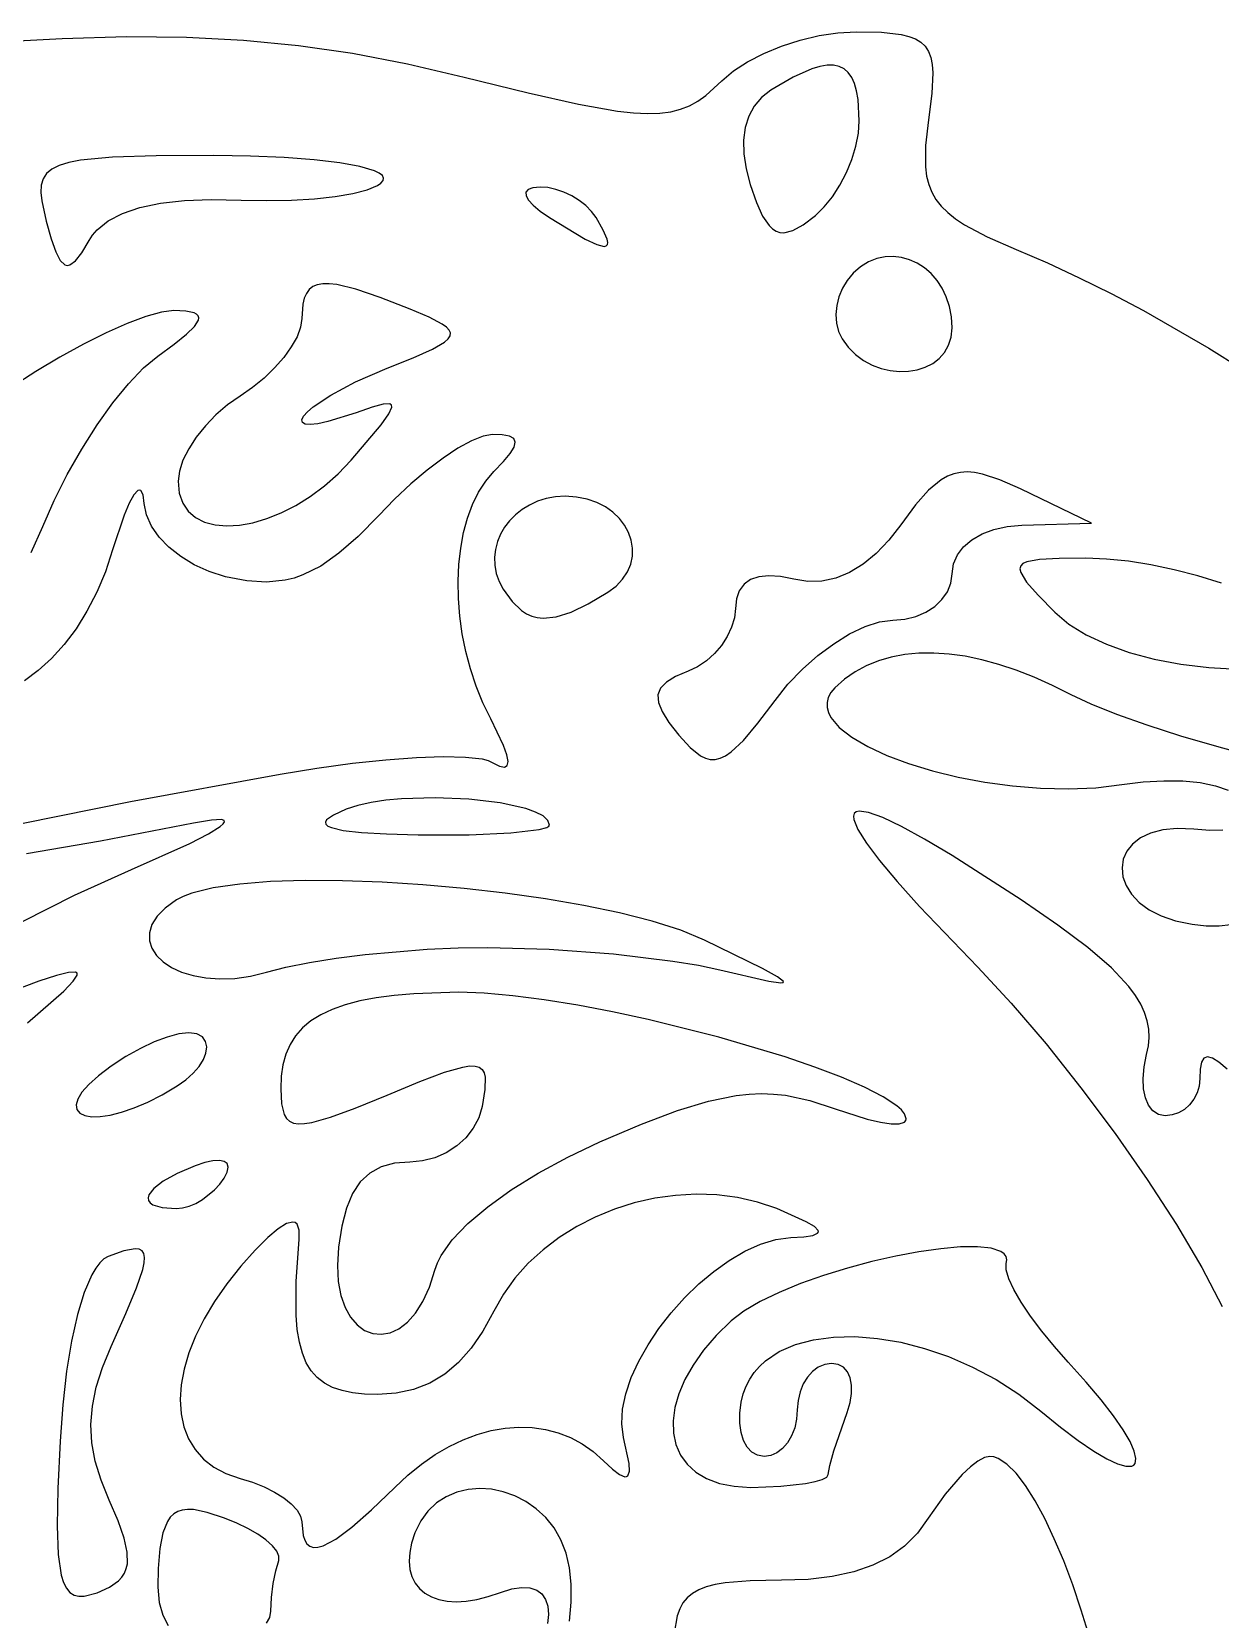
# Model space of a CAD drawing. Header units: millimetres. Extents: x -3.08 to 4.09, y 0 to 4.57.
# Drawn here: x -1.541 to -1.115, y 1.975 to 2.544 of the extents above; entities that cross this region are included whole.
import ezdxf

# ---------------------------------------------------------------- set-up
doc = ezdxf.new("R2010")
doc.units = ezdxf.units.MM

msp = doc.modelspace()

# ---------------------------------------------------------------- linework, layer by layer
at = {"flags": 128}
for points in [[(-1.555622, 2.540659), (-1.530543, 2.542075), (-1.50746, 2.542707), (-1.485935, 2.542523), (-1.465528, 2.541489), (-1.445799, 2.539574), (-1.426309, 2.536745), (-1.406619, 2.53297), (-1.386288, 2.528215), (-1.363369, 2.522552), (-1.345289, 2.518483), (-1.331252, 2.515996), (-1.3255, 2.515342), (-1.32046, 2.51508), (-1.316033, 2.515206), (-1.312119, 2.515721), (-1.308618, 2.516623), (-1.305431, 2.51791), (-1.302458, 2.519581), (-1.2996, 2.521634), (-1.29383, 2.526882), (-1.289675, 2.530408), (-1.284591, 2.533699), (-1.278776, 2.536683), (-1.272427, 2.539286), (-1.265743, 2.541437), (-1.25892, 2.543063), (-1.252156, 2.544092), (-1.24565, 2.544451), (-1.23652, 2.54425), (-1.229482, 2.543479), (-1.226683, 2.542802), (-1.22433, 2.541889), (-1.222398, 2.540708), (-1.22086, 2.539229), (-1.21969, 2.537419), (-1.218863, 2.535248), (-1.218354, 2.532685), (-1.218136, 2.529697), (-1.218471, 2.522325), (-1.219663, 2.512882), (-1.220715, 2.503651), (-1.22076, 2.496014), (-1.22034, 2.492696), (-1.219591, 2.489661), (-1.218486, 2.48687), (-1.216999, 2.484284), (-1.215103, 2.481865), (-1.212774, 2.479574), (-1.209984, 2.477372), (-1.206708, 2.475221), (-1.198593, 2.470918), (-1.188219, 2.466354), (-1.176953, 2.461496), (-1.165564, 2.456207), (-1.154066, 2.450501), (-1.142472, 2.444387), (-1.119051, 2.430989), (-1.09541, 2.416107)], [(-1.244511, 2.512479), (-1.244921, 2.520086), (-1.245448, 2.523201), (-1.246202, 2.525861), (-1.247192, 2.528069), (-1.248426, 2.529829), (-1.249915, 2.531143), (-1.251667, 2.532015), (-1.253691, 2.532448), (-1.255997, 2.532444), (-1.258594, 2.532008), (-1.261491, 2.531141), (-1.268221, 2.52813), (-1.276261, 2.523437), (-1.279539, 2.520873), (-1.28216, 2.517767), (-1.284116, 2.514154), (-1.2854, 2.510067), (-1.286004, 2.505543), (-1.285921, 2.500615), (-1.285143, 2.495318), (-1.283663, 2.489687), (-1.281408, 2.483217), (-1.279182, 2.478302), (-1.276876, 2.474891), (-1.275657, 2.473732), (-1.274377, 2.47293), (-1.273021, 2.472478), (-1.271576, 2.472368), (-1.268361, 2.473152), (-1.264621, 2.47523), (-1.260247, 2.478548), (-1.257086, 2.481601), (-1.254138, 2.485272), (-1.251465, 2.489421), (-1.249134, 2.493909), (-1.247208, 2.498599), (-1.245753, 2.503349), (-1.244832, 2.508022), (-1.244511, 2.512479)], [(-1.466302, 2.484076), (-1.457074, 2.483868), (-1.448247, 2.484025), (-1.44003, 2.48452), (-1.432632, 2.485324), (-1.426261, 2.486409), (-1.421127, 2.487746), (-1.417436, 2.489307), (-1.416198, 2.490162), (-1.4154, 2.491062), (-1.41518, 2.491973), (-1.415641, 2.492858), (-1.416752, 2.493713), (-1.418482, 2.494534), (-1.423672, 2.496053), (-1.430962, 2.497378), (-1.440104, 2.498473), (-1.450849, 2.4993), (-1.462947, 2.499824), (-1.47615, 2.500007), (-1.49677, 2.499898), (-1.512511, 2.499425), (-1.52394, 2.498365), (-1.528215, 2.497545), (-1.531625, 2.496496), (-1.534241, 2.49519), (-1.536135, 2.493598), (-1.537376, 2.491693), (-1.538036, 2.489448), (-1.538187, 2.486834), (-1.537898, 2.483825), (-1.536288, 2.476507), (-1.534504, 2.470178), (-1.532839, 2.46548), (-1.531214, 2.462376), (-1.529549, 2.460831), (-1.528677, 2.460632), (-1.527766, 2.460809), (-1.525785, 2.462274), (-1.523527, 2.46519), (-1.520913, 2.469521), (-1.51962, 2.471509), (-1.518043, 2.473354), (-1.514037, 2.476613), (-1.508898, 2.479298), (-1.502629, 2.481408), (-1.495232, 2.482941), (-1.48671, 2.483897), (-1.477066, 2.484276), (-1.466302, 2.484076)], [(-1.338955, 2.477784), (-1.340605, 2.480013), (-1.342668, 2.482084), (-1.34506, 2.483954), (-1.347698, 2.485578), (-1.350501, 2.486911), (-1.353385, 2.487907), (-1.356268, 2.488524), (-1.359066, 2.488715), (-1.36161, 2.488483), (-1.363288, 2.487876), (-1.364108, 2.48692), (-1.364078, 2.48564), (-1.363207, 2.484062), (-1.361502, 2.482209), (-1.358971, 2.480108), (-1.355622, 2.477784), (-1.342814, 2.470019), (-1.338722, 2.468077), (-1.336091, 2.46743), (-1.335303, 2.467592), (-1.334858, 2.468077), (-1.334748, 2.468886), (-1.334966, 2.470019), (-1.336351, 2.473254), (-1.338955, 2.477784)], [(-1.211177, 2.438229), (-1.211423, 2.442184), (-1.21213, 2.445885), (-1.213258, 2.449306), (-1.214762, 2.452425), (-1.216601, 2.455219), (-1.218732, 2.457663), (-1.221113, 2.459736), (-1.2237, 2.461413), (-1.226451, 2.462671), (-1.229324, 2.463487), (-1.232277, 2.463837), (-1.235265, 2.463698), (-1.238248, 2.463046), (-1.241182, 2.461859), (-1.244024, 2.460113), (-1.246733, 2.457784), (-1.248873, 2.455246), (-1.250574, 2.452402), (-1.251819, 2.449349), (-1.252594, 2.446182), (-1.252882, 2.442998), (-1.252666, 2.439892), (-1.251932, 2.43696), (-1.250663, 2.434298), (-1.248426, 2.431233), (-1.24584, 2.42864), (-1.242976, 2.426514), (-1.2399, 2.424848), (-1.23668, 2.423635), (-1.233385, 2.422867), (-1.230081, 2.422539), (-1.226837, 2.422644), (-1.223721, 2.423174), (-1.2208, 2.424123), (-1.218142, 2.425483), (-1.215816, 2.427249), (-1.213888, 2.429414), (-1.212427, 2.43197), (-1.211501, 2.43491), (-1.211177, 2.438229)], [(-1.426788, 2.390771), (-1.416049, 2.403454), (-1.413291, 2.407344), (-1.412255, 2.409783), (-1.41238, 2.410501), (-1.412929, 2.410908), (-1.415298, 2.410858), (-1.419348, 2.409771), (-1.425066, 2.407784), (-1.435158, 2.404577), (-1.438789, 2.403796), (-1.441514, 2.403508), (-1.443361, 2.403674), (-1.444361, 2.404251), (-1.44454, 2.405201), (-1.443927, 2.406481), (-1.442552, 2.40805), (-1.440442, 2.409869), (-1.434133, 2.414091), (-1.425228, 2.41882), (-1.413955, 2.423729), (-1.40456, 2.42752), (-1.397708, 2.430587), (-1.39332, 2.433128), (-1.392027, 2.434263), (-1.39132, 2.435342), (-1.39119, 2.436388), (-1.391628, 2.437426), (-1.392623, 2.438481), (-1.394166, 2.439578), (-1.398857, 2.441998), (-1.405622, 2.444882), (-1.416448, 2.449139), (-1.425151, 2.452097), (-1.43194, 2.453739), (-1.434682, 2.45406), (-1.437025, 2.454045), (-1.438993, 2.453692), (-1.440614, 2.452998), (-1.441914, 2.451962), (-1.442919, 2.450581), (-1.443654, 2.448853), (-1.444148, 2.446775), (-1.444511, 2.441562), (-1.444964, 2.438469), (-1.446264, 2.435035), (-1.448319, 2.431375), (-1.451038, 2.427604), (-1.454331, 2.423835), (-1.458104, 2.420183), (-1.462269, 2.416763), (-1.466733, 2.413687), (-1.471197, 2.410564), (-1.475361, 2.406995), (-1.479135, 2.403106), (-1.482427, 2.399022), (-1.485147, 2.394869), (-1.487202, 2.390771), (-1.488502, 2.386854), (-1.488955, 2.383243), (-1.488523, 2.378964), (-1.487277, 2.375361), (-1.485294, 2.372426), (-1.482648, 2.370147), (-1.479415, 2.368518), (-1.475672, 2.367528), (-1.471493, 2.367168), (-1.466955, 2.367429), (-1.462133, 2.368301), (-1.457103, 2.369777), (-1.45194, 2.371845), (-1.446721, 2.374499), (-1.44152, 2.377727), (-1.436414, 2.381521), (-1.431478, 2.385872), (-1.426788, 2.390771)], [(-1.541621, 2.357665), (-1.537538, 2.366965), (-1.533465, 2.376288), (-1.528743, 2.385631), (-1.523542, 2.394743), (-1.518032, 2.403375), (-1.51238, 2.411274), (-1.506757, 2.418192), (-1.501332, 2.423876), (-1.496275, 2.428076), (-1.490351, 2.432369), (-1.485954, 2.435908), (-1.483062, 2.43875), (-1.481657, 2.440951), (-1.481505, 2.441828), (-1.481717, 2.442566), (-1.482291, 2.443171), (-1.483224, 2.44365), (-1.486157, 2.44426), (-1.490497, 2.444451), (-1.494853, 2.44389), (-1.500513, 2.442284), (-1.507238, 2.439745), (-1.514792, 2.436385), (-1.522935, 2.432319), (-1.53143, 2.427658), (-1.540039, 2.422516), (-1.548525, 2.417007)], [(-1.452316, 2.278146), (-1.439137, 2.280287), (-1.426381, 2.282), (-1.41436, 2.283268), (-1.403386, 2.284074), (-1.393771, 2.284401), (-1.385828, 2.28423), (-1.379869, 2.283544), (-1.37773, 2.283003), (-1.376205, 2.282326), (-1.373666, 2.280995), (-1.371872, 2.280605), (-1.370822, 2.281154), (-1.370518, 2.28264), (-1.370958, 2.285062), (-1.372143, 2.288418), (-1.376747, 2.297923), (-1.379565, 2.303688), (-1.381996, 2.309678), (-1.384038, 2.315841), (-1.385694, 2.322121), (-1.386963, 2.328462), (-1.387847, 2.334812), (-1.388346, 2.341114), (-1.38846, 2.347314), (-1.388191, 2.353357), (-1.387539, 2.359189), (-1.386505, 2.364755), (-1.385089, 2.369999), (-1.383292, 2.374868), (-1.381114, 2.379307), (-1.378558, 2.38326), (-1.375622, 2.386673), (-1.372228, 2.390221), (-1.369818, 2.393128), (-1.368394, 2.395445), (-1.36796, 2.397225), (-1.368518, 2.39852), (-1.370069, 2.39938), (-1.372617, 2.399859), (-1.376163, 2.400007), (-1.379498, 2.399413), (-1.38367, 2.397713), (-1.388514, 2.395024), (-1.393861, 2.391467), (-1.399546, 2.38716), (-1.405402, 2.382223), (-1.41126, 2.376776), (-1.416955, 2.370937), (-1.424362, 2.363378), (-1.431233, 2.357347), (-1.43776, 2.352767), (-1.444136, 2.34956), (-1.447327, 2.348448), (-1.450553, 2.34765), (-1.457205, 2.346959), (-1.464284, 2.347409), (-1.471983, 2.348923), (-1.47776, 2.350753), (-1.483135, 2.353188), (-1.488003, 2.356134), (-1.492259, 2.359496), (-1.495798, 2.36318), (-1.498516, 2.367091), (-1.500307, 2.371134), (-1.501066, 2.375215), (-1.50148, 2.378348), (-1.502275, 2.379856), (-1.502801, 2.380021), (-1.503404, 2.379806), (-1.504821, 2.378267), (-1.50648, 2.375308), (-1.508334, 2.370996), (-1.512441, 2.35859), (-1.515042, 2.350734), (-1.518131, 2.343376), (-1.521659, 2.33655), (-1.525573, 2.330289), (-1.529822, 2.324628), (-1.534355, 2.3196), (-1.53912, 2.315239), (-1.544066, 2.31158)], [(-1.232483, 2.33334), (-1.228202, 2.33368), (-1.224209, 2.334655), (-1.22059, 2.336196), (-1.217434, 2.338236), (-1.214828, 2.340705), (-1.212858, 2.343535), (-1.211612, 2.346659), (-1.211177, 2.350007), (-1.210697, 2.353508), (-1.209308, 2.356738), (-1.207087, 2.359642), (-1.20411, 2.362168), (-1.200453, 2.364262), (-1.196195, 2.365872), (-1.191411, 2.366943), (-1.186177, 2.367423), (-1.161177, 2.368173), (-1.186594, 2.380409), (-1.194019, 2.383713), (-1.200308, 2.385779), (-1.203113, 2.386323), (-1.205738, 2.386525), (-1.208215, 2.386378), (-1.21058, 2.385869), (-1.212867, 2.38499), (-1.21511, 2.38373), (-1.219602, 2.380025), (-1.224329, 2.374672), (-1.229566, 2.36759), (-1.233896, 2.361999), (-1.238435, 2.35727), (-1.243147, 2.353421), (-1.247995, 2.35047), (-1.252944, 2.348435), (-1.257959, 2.347334), (-1.263002, 2.347185), (-1.268038, 2.348007), (-1.272761, 2.348973), (-1.276926, 2.349266), (-1.28051, 2.348897), (-1.283492, 2.347876), (-1.285849, 2.346216), (-1.28756, 2.343927), (-1.288603, 2.34102), (-1.288955, 2.337507), (-1.289302, 2.334163), (-1.290294, 2.330788), (-1.291864, 2.327473), (-1.293939, 2.32431), (-1.296452, 2.321392), (-1.299332, 2.318809), (-1.302509, 2.316655), (-1.305913, 2.315021), (-1.310404, 2.313081), (-1.3137, 2.311095), (-1.315817, 2.308955), (-1.316771, 2.306552), (-1.316578, 2.303778), (-1.315253, 2.300524), (-1.312814, 2.296683), (-1.309275, 2.292146), (-1.30518, 2.287629), (-1.301489, 2.284677), (-1.299722, 2.283815), (-1.297968, 2.283375), (-1.296199, 2.283369), (-1.294384, 2.283807), (-1.292495, 2.284699), (-1.290502, 2.286057), (-1.286089, 2.29021), (-1.280911, 2.29635), (-1.274733, 2.304562), (-1.270088, 2.310341), (-1.264915, 2.315733), (-1.259386, 2.32062), (-1.253676, 2.324883), (-1.247957, 2.328406), (-1.242403, 2.331068), (-1.237187, 2.332752), (-1.232483, 2.33334)], [(-1.334761, 2.343368), (-1.33177, 2.345601), (-1.329412, 2.348065), (-1.327665, 2.350706), (-1.326506, 2.353474), (-1.325911, 2.356317), (-1.325857, 2.359183), (-1.326322, 2.362021), (-1.327283, 2.364779), (-1.328717, 2.367406), (-1.330601, 2.36985), (-1.332911, 2.37206), (-1.335626, 2.373983), (-1.338722, 2.375569), (-1.342176, 2.376765), (-1.345965, 2.377521), (-1.350066, 2.377784), (-1.353559, 2.377573), (-1.356873, 2.376961), (-1.359985, 2.375979), (-1.362874, 2.374662), (-1.365519, 2.373041), (-1.367898, 2.371149), (-1.369989, 2.369018), (-1.371771, 2.36668), (-1.373222, 2.364169), (-1.37432, 2.361517), (-1.375043, 2.358755), (-1.375371, 2.355917), (-1.375281, 2.353035), (-1.374752, 2.350142), (-1.373761, 2.34727), (-1.372288, 2.344451), (-1.369099, 2.339999), (-1.36572, 2.336788), (-1.363922, 2.335646), (-1.362032, 2.334813), (-1.360035, 2.334288), (-1.357915, 2.334071), (-1.35325, 2.334559), (-1.347915, 2.336273), (-1.341792, 2.339211), (-1.334761, 2.343368)], [(-1.114456, 2.346626), (-1.12298, 2.349207), (-1.131461, 2.3514), (-1.13981, 2.353167), (-1.147942, 2.354474), (-1.155769, 2.355284), (-1.163205, 2.355562), (-1.172774, 2.355485), (-1.179783, 2.355124), (-1.184345, 2.354287), (-1.185744, 2.353629), (-1.186571, 2.352779), (-1.186843, 2.351713), (-1.186573, 2.350407), (-1.184461, 2.346978), (-1.180348, 2.342298), (-1.174344, 2.336173), (-1.169302, 2.331956), (-1.163072, 2.328125), (-1.155795, 2.324725), (-1.147613, 2.3218), (-1.138668, 2.319394), (-1.1291, 2.31755), (-1.119051, 2.316314), (-1.108663, 2.315729)], [(-1.102729, 2.284365), (-1.116161, 2.287975), (-1.129108, 2.291777), (-1.14119, 2.295655), (-1.152029, 2.299492), (-1.161244, 2.303171), (-1.168455, 2.306576), (-1.175147, 2.309946), (-1.181714, 2.312889), (-1.188144, 2.315405), (-1.194422, 2.317494), (-1.200537, 2.319154), (-1.206474, 2.320386), (-1.212222, 2.32119), (-1.217766, 2.321564), (-1.223094, 2.321509), (-1.228192, 2.321023), (-1.233048, 2.320108), (-1.237648, 2.318762), (-1.24198, 2.316984), (-1.24603, 2.314776), (-1.249786, 2.312135), (-1.253233, 2.309062), (-1.254675, 2.307339), (-1.255608, 2.305587), (-1.256051, 2.303812), (-1.256026, 2.302022), (-1.255554, 2.300224), (-1.254655, 2.298424), (-1.251663, 2.29485), (-1.247217, 2.291355), (-1.241485, 2.287997), (-1.234634, 2.284831), (-1.226832, 2.281915), (-1.218246, 2.279304), (-1.209044, 2.277056), (-1.199393, 2.275227), (-1.189461, 2.273873), (-1.179416, 2.273051), (-1.169425, 2.272817), (-1.159655, 2.273228), (-1.150275, 2.27434), (-1.142579, 2.275327), (-1.135234, 2.275761), (-1.128378, 2.275662), (-1.122155, 2.275052), (-1.116704, 2.27395), (-1.112167, 2.272379)], [(-1.544511, 2.260493), (-1.505971, 2.268251), (-1.452316, 2.278146)], [(-1.355622, 2.259812), (-1.356221, 2.261519), (-1.357935, 2.263092), (-1.360638, 2.26452), (-1.364204, 2.265794), (-1.373423, 2.267842), (-1.384589, 2.269156), (-1.396695, 2.269659), (-1.408737, 2.269273), (-1.41442, 2.268722), (-1.41971, 2.26792), (-1.424481, 2.266856), (-1.428608, 2.265521), (-1.43323, 2.263442), (-1.435686, 2.261656), (-1.43609, 2.260869), (-1.435938, 2.26015), (-1.435226, 2.259497), (-1.43395, 2.258909), (-1.429684, 2.257922), (-1.423102, 2.257173), (-1.414168, 2.25665), (-1.402844, 2.25634), (-1.384509, 2.256373), (-1.369493, 2.25704), (-1.359348, 2.258225), (-1.356586, 2.258975), (-1.355867, 2.259384), (-1.355622, 2.259812)], [(-1.544754, 2.225252), (-1.526068, 2.234739), (-1.505622, 2.243923), (-1.48472, 2.253244), (-1.478014, 2.256682), (-1.473854, 2.259269), (-1.47274, 2.260235), (-1.472277, 2.260977), (-1.472467, 2.261494), (-1.473317, 2.261781), (-1.477013, 2.261651), (-1.4834, 2.260562), (-1.516776, 2.253998), (-1.543323, 2.249529)], [(-1.112507, 2.172295), (-1.115415, 2.174724), (-1.117733, 2.176181), (-1.119512, 2.176666), (-1.120805, 2.176181), (-1.121664, 2.174724), (-1.122141, 2.172295), (-1.122288, 2.168896), (-1.122542, 2.166217), (-1.123268, 2.163718), (-1.124415, 2.161454), (-1.125934, 2.159479), (-1.127773, 2.157847), (-1.129882, 2.156614), (-1.13221, 2.155834), (-1.134705, 2.155562), (-1.137096, 2.156005), (-1.139094, 2.157278), (-1.140674, 2.159292), (-1.141809, 2.161963), (-1.142473, 2.165204), (-1.142639, 2.168927), (-1.14228, 2.173048), (-1.141372, 2.177479), (-1.140734, 2.180574), (-1.140467, 2.183611), (-1.140592, 2.186612), (-1.141127, 2.189601), (-1.14209, 2.192601), (-1.143501, 2.195636), (-1.145379, 2.198728), (-1.147743, 2.201902), (-1.154005, 2.208589), (-1.162438, 2.215881), (-1.173195, 2.223967), (-1.186427, 2.233034), (-1.211166, 2.248868), (-1.221097, 2.254758), (-1.229401, 2.259299), (-1.236079, 2.26249), (-1.241129, 2.264334), (-1.24455, 2.26483), (-1.245651, 2.264574), (-1.246344, 2.263981), (-1.24663, 2.263051), (-1.246509, 2.261785), (-1.245044, 2.258245), (-1.241949, 2.253361), (-1.237224, 2.247134), (-1.230868, 2.239565), (-1.222881, 2.230654), (-1.202011, 2.208812), (-1.189938, 2.195888), (-1.177459, 2.181314), (-1.164935, 2.165587), (-1.152726, 2.149208), (-1.141191, 2.132675), (-1.13069, 2.116488), (-1.121584, 2.101145), (-1.114233, 2.087146)], [(-1.113993, 2.257993), (-1.118735, 2.257934), (-1.124427, 2.258354), (-1.130404, 2.258626), (-1.135597, 2.258134), (-1.140005, 2.256974), (-1.143627, 2.255241), (-1.14646, 2.253028), (-1.148503, 2.250432), (-1.149754, 2.247548), (-1.15021, 2.244468), (-1.149871, 2.24129), (-1.148735, 2.238107), (-1.146799, 2.235015), (-1.144062, 2.232108), (-1.140522, 2.229481), (-1.136177, 2.227229), (-1.131026, 2.225446), (-1.125066, 2.224229), (-1.120044, 2.223739), (-1.115359, 2.223719), (-1.111114, 2.224137)], [(-1.377844, 2.215951), (-1.3558, 2.215318), (-1.33274, 2.213593), (-1.311399, 2.211041), (-1.302227, 2.209536), (-1.294511, 2.207923), (-1.276898, 2.203888), (-1.272706, 2.203283), (-1.271788, 2.203379), (-1.271663, 2.203758), (-1.273824, 2.205419), (-1.279241, 2.208371), (-1.300066, 2.218562), (-1.308574, 2.222069), (-1.318811, 2.225326), (-1.330502, 2.228312), (-1.343371, 2.231006), (-1.357143, 2.233387), (-1.371544, 2.235435), (-1.386297, 2.237128), (-1.401129, 2.238446), (-1.415763, 2.239367), (-1.429925, 2.239871), (-1.443339, 2.239938), (-1.45573, 2.239545), (-1.466824, 2.238672), (-1.476345, 2.237298), (-1.484017, 2.235403), (-1.487074, 2.234253), (-1.489566, 2.232965), (-1.493581, 2.230077), (-1.496492, 2.22712), (-1.498363, 2.224144), (-1.499258, 2.221201), (-1.49924, 2.218342), (-1.498375, 2.215618), (-1.496726, 2.213081), (-1.494358, 2.210781), (-1.491334, 2.20877), (-1.487718, 2.207099), (-1.483575, 2.205818), (-1.478969, 2.204981), (-1.473963, 2.204636), (-1.468622, 2.204837), (-1.46301, 2.205633), (-1.457191, 2.207076), (-1.450276, 2.208861), (-1.441852, 2.210525), (-1.432244, 2.212033), (-1.421778, 2.213347), (-1.399574, 2.215252), (-1.388487, 2.21577), (-1.377844, 2.215951)], [(-1.542969, 2.188909), (-1.529998, 2.200299), (-1.526577, 2.203814), (-1.52516, 2.206017), (-1.525194, 2.20666), (-1.525718, 2.207016), (-1.528223, 2.206917), (-1.532645, 2.205828), (-1.538955, 2.203854), (-1.548701, 2.200154)], [(-1.396802, 2.100187), (-1.395912, 2.102751), (-1.394562, 2.105423), (-1.390553, 2.111035), (-1.384923, 2.116907), (-1.37782, 2.122927), (-1.369389, 2.128979), (-1.359779, 2.134949), (-1.349136, 2.140723), (-1.337608, 2.146187), (-1.322634, 2.152561), (-1.309766, 2.157419), (-1.298582, 2.160821), (-1.288662, 2.162826), (-1.284044, 2.163323), (-1.279585, 2.163492), (-1.275231, 2.163342), (-1.27093, 2.162879), (-1.262277, 2.161044), (-1.253205, 2.158048), (-1.241626, 2.154271), (-1.236915, 2.153194), (-1.233059, 2.152666), (-1.230162, 2.152696), (-1.228326, 2.153291), (-1.227838, 2.153802), (-1.227654, 2.154456), (-1.228247, 2.156201), (-1.229392, 2.157644), (-1.231074, 2.159161), (-1.235933, 2.162382), (-1.242593, 2.165803), (-1.250824, 2.169361), (-1.260396, 2.172993), (-1.271077, 2.176635), (-1.294846, 2.183701), (-1.320287, 2.190056), (-1.333059, 2.19281), (-1.345557, 2.195197), (-1.357552, 2.197155), (-1.368811, 2.198622), (-1.379106, 2.199533), (-1.388205, 2.199826), (-1.404339, 2.199306), (-1.411425, 2.198696), (-1.417879, 2.197842), (-1.423719, 2.196734), (-1.42896, 2.195364), (-1.433618, 2.193721), (-1.437712, 2.191798), (-1.441257, 2.189586), (-1.444269, 2.187074), (-1.446766, 2.184255), (-1.448764, 2.181119), (-1.450279, 2.177658), (-1.451328, 2.173861), (-1.451927, 2.169721), (-1.452094, 2.165229), (-1.451813, 2.15987), (-1.450875, 2.155998), (-1.450063, 2.154615), (-1.448969, 2.153597), (-1.447555, 2.152941), (-1.445782, 2.152646), (-1.44361, 2.152708), (-1.441, 2.153127), (-1.434313, 2.155022), (-1.425407, 2.158312), (-1.413969, 2.162979), (-1.402256, 2.167785), (-1.393295, 2.171145), (-1.386775, 2.173024), (-1.384332, 2.173396), (-1.382382, 2.173383), (-1.380887, 2.172982), (-1.379806, 2.172186), (-1.379102, 2.170992), (-1.378735, 2.169395), (-1.378856, 2.164972), (-1.379858, 2.158882), (-1.381081, 2.15481), (-1.383073, 2.15104), (-1.385738, 2.147647), (-1.388978, 2.144703), (-1.392698, 2.142283), (-1.396801, 2.140462), (-1.401192, 2.139312), (-1.405775, 2.138909), (-1.411313, 2.13849), (-1.416092, 2.137205), (-1.420158, 2.135002), (-1.423556, 2.131828), (-1.42633, 2.127628), (-1.428525, 2.122349), (-1.430186, 2.115937), (-1.431358, 2.10834), (-1.431762, 2.101865), (-1.431455, 2.096098), (-1.430516, 2.091058), (-1.429023, 2.086763), (-1.427057, 2.083233), (-1.424696, 2.080486), (-1.422019, 2.07854), (-1.419106, 2.077415), (-1.416036, 2.077128), (-1.412889, 2.0777), (-1.409742, 2.079147), (-1.406676, 2.08149), (-1.40377, 2.084747), (-1.401103, 2.088936), (-1.398754, 2.094077), (-1.396802, 2.100187)], [(-1.489275, 2.166229), (-1.486141, 2.168457), (-1.483506, 2.170823), (-1.481406, 2.173254), (-1.479879, 2.175679), (-1.47896, 2.178024), (-1.478689, 2.180219), (-1.4791, 2.182191), (-1.480233, 2.183868), (-1.482217, 2.18497), (-1.48507, 2.185295), (-1.488658, 2.184887), (-1.492847, 2.183788), (-1.497504, 2.182042), (-1.502495, 2.179692), (-1.507685, 2.176782), (-1.512941, 2.173354), (-1.517512, 2.169909), (-1.520993, 2.166779), (-1.523446, 2.163981), (-1.524931, 2.161536), (-1.525508, 2.159459), (-1.525238, 2.157771), (-1.524182, 2.156488), (-1.5224, 2.15563), (-1.519952, 2.155214), (-1.5169, 2.155259), (-1.513303, 2.155784), (-1.509222, 2.156805), (-1.504719, 2.158342), (-1.499853, 2.160413), (-1.494684, 2.163036), (-1.489275, 2.166229)], [(-1.472372, 2.133201), (-1.471299, 2.135355), (-1.470975, 2.137078), (-1.471364, 2.138356), (-1.472434, 2.139175), (-1.47415, 2.139521), (-1.476477, 2.139379), (-1.479382, 2.138735), (-1.48283, 2.137576), (-1.489304, 2.134795), (-1.494259, 2.132061), (-1.49765, 2.129473), (-1.499434, 2.127132), (-1.49971, 2.126085), (-1.499568, 2.125137), (-1.499001, 2.1243), (-1.498006, 2.123588), (-1.494705, 2.122585), (-1.489622, 2.122229), (-1.487383, 2.122453), (-1.485026, 2.123096), (-1.482622, 2.124111), (-1.480242, 2.125455), (-1.475835, 2.128944), (-1.47395, 2.130999), (-1.472372, 2.133201)], [(-1.411177, 2.022229), (-1.406459, 2.026635), (-1.401624, 2.030547), (-1.396698, 2.033964), (-1.391708, 2.036881), (-1.386678, 2.039296), (-1.381636, 2.041204), (-1.376608, 2.042603), (-1.371618, 2.043489), (-1.366694, 2.04386), (-1.361862, 2.043711), (-1.357147, 2.043039), (-1.352576, 2.041842), (-1.348174, 2.040116), (-1.343968, 2.037857), (-1.339983, 2.035062), (-1.336247, 2.031729), (-1.333028, 2.0287), (-1.330515, 2.026788), (-1.328686, 2.026015), (-1.328021, 2.026064), (-1.327519, 2.026408), (-1.326994, 2.02799), (-1.327089, 2.030786), (-1.329052, 2.040118), (-1.329753, 2.044988), (-1.329483, 2.050258), (-1.328322, 2.055831), (-1.326352, 2.061611), (-1.323653, 2.0675), (-1.320307, 2.073402), (-1.316396, 2.079219), (-1.311999, 2.084856), (-1.307197, 2.090214), (-1.302073, 2.095198), (-1.296707, 2.099711), (-1.291179, 2.103655), (-1.285572, 2.106934), (-1.279966, 2.109451), (-1.274441, 2.111109), (-1.26908, 2.111812), (-1.264367, 2.112111), (-1.261145, 2.112623), (-1.259433, 2.113386), (-1.259148, 2.113873), (-1.259247, 2.114435), (-1.260605, 2.115807), (-1.263525, 2.117537), (-1.274122, 2.122215), (-1.281076, 2.12459), (-1.288255, 2.12623), (-1.295593, 2.12716), (-1.303025, 2.127403), (-1.310485, 2.126983), (-1.317907, 2.125924), (-1.325227, 2.124249), (-1.332379, 2.121982), (-1.339297, 2.119148), (-1.345915, 2.115769), (-1.352169, 2.111869), (-1.357993, 2.107473), (-1.363321, 2.102604), (-1.368088, 2.097285), (-1.372229, 2.091541), (-1.375677, 2.085396), (-1.379541, 2.078288), (-1.38375, 2.072174), (-1.388324, 2.067039), (-1.393282, 2.062869), (-1.398643, 2.059651), (-1.404427, 2.05737), (-1.410655, 2.056012), (-1.417344, 2.055562), (-1.422061, 2.055706), (-1.426314, 2.056157), (-1.430118, 2.056944), (-1.433489, 2.058096), (-1.436442, 2.059644), (-1.43899, 2.061616), (-1.441149, 2.064041), (-1.442934, 2.066949), (-1.44436, 2.07037), (-1.445441, 2.074332), (-1.446193, 2.078865), (-1.446629, 2.083998), (-1.446617, 2.096182), (-1.445525, 2.111118), (-1.445514, 2.114546), (-1.446269, 2.116646), (-1.446931, 2.117199), (-1.447782, 2.117421), (-1.450044, 2.116875), (-1.453047, 2.115011), (-1.456784, 2.111833), (-1.461247, 2.107344), (-1.466427, 2.101548), (-1.47151, 2.09523), (-1.475917, 2.088924), (-1.479651, 2.082672), (-1.482709, 2.076515), (-1.485093, 2.070497), (-1.486802, 2.064659), (-1.487836, 2.059043), (-1.488195, 2.053691), (-1.487878, 2.048645), (-1.486885, 2.043948), (-1.485217, 2.039641), (-1.482873, 2.035767), (-1.479852, 2.032368), (-1.476156, 2.029485), (-1.471783, 2.02716), (-1.466733, 2.025437), (-1.462269, 2.02407), (-1.458104, 2.022408), (-1.454331, 2.020514), (-1.451038, 2.018453), (-1.448319, 2.016288), (-1.446264, 2.014084), (-1.444964, 2.011904), (-1.444511, 2.009812), (-1.444071, 2.00499), (-1.443509, 2.003241), (-1.442707, 2.001938), (-1.441656, 2.001083), (-1.440347, 2.000681), (-1.438772, 2.000733), (-1.436922, 2.001244), (-1.432363, 2.003655), (-1.426599, 2.007939), (-1.41956, 2.014122), (-1.411177, 2.022229)], [(-1.513636, 2.017604), (-1.51658, 2.024793), (-1.518662, 2.031628), (-1.519881, 2.038242), (-1.520235, 2.044772), (-1.519722, 2.051352), (-1.518341, 2.058118), (-1.51609, 2.065203), (-1.512969, 2.072743), (-1.507648, 2.084634), (-1.503869, 2.093756), (-1.501639, 2.10037), (-1.501108, 2.102819), (-1.500967, 2.104741), (-1.501219, 2.106168), (-1.501863, 2.107132), (-1.502901, 2.107668), (-1.504334, 2.107807), (-1.50839, 2.107029), (-1.514038, 2.105062), (-1.515566, 2.104191), (-1.517061, 2.10278), (-1.518518, 2.10085), (-1.519932, 2.098426), (-1.522603, 2.09218), (-1.525028, 2.084222), (-1.52716, 2.07473), (-1.528953, 2.063883), (-1.530358, 2.05186), (-1.53133, 2.03884), (-1.532116, 2.02184), (-1.532353, 2.008366), (-1.531965, 1.99811), (-1.530877, 1.990767), (-1.530048, 1.988092), (-1.529015, 1.986029), (-1.527771, 1.984541), (-1.526305, 1.98359), (-1.524608, 1.983137), (-1.522671, 1.983143), (-1.518038, 1.984382), (-1.513614, 1.986394), (-1.510339, 1.988702), (-1.509125, 1.990016), (-1.508191, 1.991463), (-1.507533, 1.993064), (-1.50715, 1.994837), (-1.507194, 1.998979), (-1.508304, 2.00405), (-1.510458, 2.010205), (-1.513636, 2.017604)], [(-1.255622, 2.026868), (-1.255091, 2.030059), (-1.253644, 2.035312), (-1.248886, 2.04909), (-1.247782, 2.052621), (-1.247238, 2.055916), (-1.24723, 2.058902), (-1.247736, 2.061507), (-1.248733, 2.063659), (-1.250198, 2.065285), (-1.252108, 2.066314), (-1.254441, 2.066673), (-1.256911, 2.066333), (-1.259215, 2.065358), (-1.261303, 2.063817), (-1.263124, 2.061777), (-1.264627, 2.059308), (-1.265763, 2.056478), (-1.266482, 2.053355), (-1.266733, 2.050007), (-1.266977, 2.046659), (-1.267675, 2.043535), (-1.268779, 2.040705), (-1.27024, 2.038236), (-1.272008, 2.036196), (-1.274034, 2.034655), (-1.276269, 2.03368), (-1.278663, 2.03334), (-1.280983, 2.033737), (-1.283001, 2.034874), (-1.284685, 2.036673), (-1.286, 2.039052), (-1.286913, 2.041932), (-1.28739, 2.045235), (-1.287397, 2.048878), (-1.2869, 2.052784), (-1.28616, 2.055757), (-1.285116, 2.058528), (-1.283779, 2.061097), (-1.282164, 2.063464), (-1.280285, 2.065631), (-1.278155, 2.067597), (-1.273196, 2.070928), (-1.267398, 2.073462), (-1.260869, 2.075201), (-1.253719, 2.076149), (-1.246056, 2.076309), (-1.23799, 2.075684), (-1.229629, 2.074277), (-1.221084, 2.072092), (-1.212462, 2.069132), (-1.203874, 2.0654), (-1.195428, 2.060899), (-1.187233, 2.055633), (-1.1794, 2.049604), (-1.172252, 2.043784), (-1.165908, 2.039007), (-1.160381, 2.035245), (-1.155686, 2.032473), (-1.151838, 2.030667), (-1.148851, 2.029799), (-1.146739, 2.029845), (-1.146016, 2.030203), (-1.145518, 2.030779), (-1.1452, 2.032575), (-1.145801, 2.035208), (-1.147336, 2.038651), (-1.149818, 2.042879), (-1.153262, 2.047867), (-1.157682, 2.053589), (-1.163094, 2.060019), (-1.169511, 2.067132), (-1.174477, 2.072706), (-1.179001, 2.078241), (-1.182992, 2.08359), (-1.18636, 2.088609), (-1.189011, 2.093154), (-1.190856, 2.097079), (-1.191803, 2.10024), (-1.191761, 2.102493), (-1.191539, 2.103862), (-1.191805, 2.105045), (-1.192531, 2.106046), (-1.193691, 2.106871), (-1.1972, 2.108019), (-1.202112, 2.108533), (-1.208208, 2.108459), (-1.215267, 2.107842), (-1.22307, 2.10673), (-1.231398, 2.105166), (-1.24003, 2.103198), (-1.248746, 2.100871), (-1.257328, 2.09823), (-1.265556, 2.095321), (-1.273209, 2.09219), (-1.280068, 2.088883), (-1.285913, 2.085446), (-1.290525, 2.081923), (-1.295869, 2.07668), (-1.300413, 2.071391), (-1.304161, 2.06611), (-1.30712, 2.060889), (-1.309297, 2.055782), (-1.310698, 2.050841), (-1.311329, 2.046119), (-1.311196, 2.04167), (-1.310306, 2.037546), (-1.308665, 2.0338), (-1.30628, 2.030485), (-1.303155, 2.027654), (-1.299299, 2.02536), (-1.294717, 2.023656), (-1.289415, 2.022594), (-1.2834, 2.022229), (-1.272614, 2.022594), (-1.263782, 2.02359), (-1.260383, 2.024277), (-1.257814, 2.025065), (-1.256189, 2.025935), (-1.255622, 2.026868)], [(-1.161912, 1.968628), (-1.16481, 1.978144), (-1.167903, 1.987242), (-1.171148, 1.995819), (-1.174505, 2.003773), (-1.177932, 2.011), (-1.18139, 2.017397), (-1.184835, 2.022862), (-1.188228, 2.027292), (-1.191526, 2.030583), (-1.19469, 2.032634), (-1.196208, 2.033161), (-1.197677, 2.03334), (-1.199599, 2.032886), (-1.20194, 2.031587), (-1.204609, 2.029531), (-1.207516, 2.026812), (-1.213683, 2.019746), (-1.219719, 2.011118), (-1.223632, 2.005761), (-1.228222, 2.001177), (-1.233532, 1.997348), (-1.239604, 1.994257), (-1.246483, 1.991884), (-1.254211, 1.990212), (-1.262831, 1.989221), (-1.272386, 1.988896), (-1.283699, 1.988696), (-1.292621, 1.987971), (-1.29627, 1.987353), (-1.299424, 1.986534), (-1.302116, 1.98549), (-1.30438, 1.984198), (-1.306251, 1.982633), (-1.307762, 1.980774), (-1.308947, 1.978596), (-1.309841, 1.976075), (-1.310889, 1.969914)], [(-1.348532, 1.974277), (-1.347906, 1.981002), (-1.347865, 1.987447), (-1.348437, 1.993405), (-1.34965, 1.998673), (-1.351562, 2.00345), (-1.354046, 2.0077), (-1.357023, 2.011413), (-1.360412, 2.014577), (-1.364133, 2.017183), (-1.368104, 2.01922), (-1.372247, 2.020676), (-1.376479, 2.021541), (-1.380722, 2.021805), (-1.384895, 2.021457), (-1.388917, 2.020485), (-1.392708, 2.01888), (-1.396188, 2.016631), (-1.399276, 2.013726), (-1.401892, 2.010156), (-1.403955, 2.005909), (-1.405143, 2.002253), (-1.405822, 1.99884), (-1.406015, 1.995684), (-1.40574, 1.992799), (-1.405018, 1.990201), (-1.403868, 1.987901), (-1.402312, 1.985916), (-1.400368, 1.984258), (-1.398058, 1.982943), (-1.395401, 1.981983), (-1.392417, 1.981394), (-1.389127, 1.981189), (-1.38555, 1.981382), (-1.381707, 1.981988), (-1.377618, 1.98302), (-1.373302, 1.984493), (-1.369206, 1.985782), (-1.365665, 1.986329), (-1.36268, 1.98618), (-1.360249, 1.985382), (-1.358372, 1.983984), (-1.357047, 1.982033), (-1.356274, 1.979576), (-1.356052, 1.976661), (-1.356381, 1.973336)], [(-1.455622, 1.977784), (-1.455403, 1.982654), (-1.454806, 1.987701), (-1.453923, 1.992331), (-1.452844, 1.995951), (-1.45274, 1.997539), (-1.453519, 1.999344), (-1.455102, 2.001304), (-1.45741, 2.003356), (-1.460362, 2.005437), (-1.463879, 2.007484), (-1.467881, 2.009436), (-1.472288, 2.011229), (-1.478459, 2.013252), (-1.483469, 2.014236), (-1.485579, 2.014309), (-1.487444, 2.014088), (-1.489082, 2.01356), (-1.490507, 2.012713), (-1.491736, 2.011536), (-1.492782, 2.010018), (-1.494394, 2.005907), (-1.495466, 2.000286), (-1.496122, 1.993062), (-1.49624, 1.986457), (-1.495707, 1.9809), (-1.494482, 1.976339), (-1.49253, 1.972722)], [(-1.457283, 1.97347), (-1.456051, 1.975552), (-1.455622, 1.977784)]]:
    msp.add_lwpolyline(points, dxfattribs=at)

doc.saveas('drawing.dxf')
